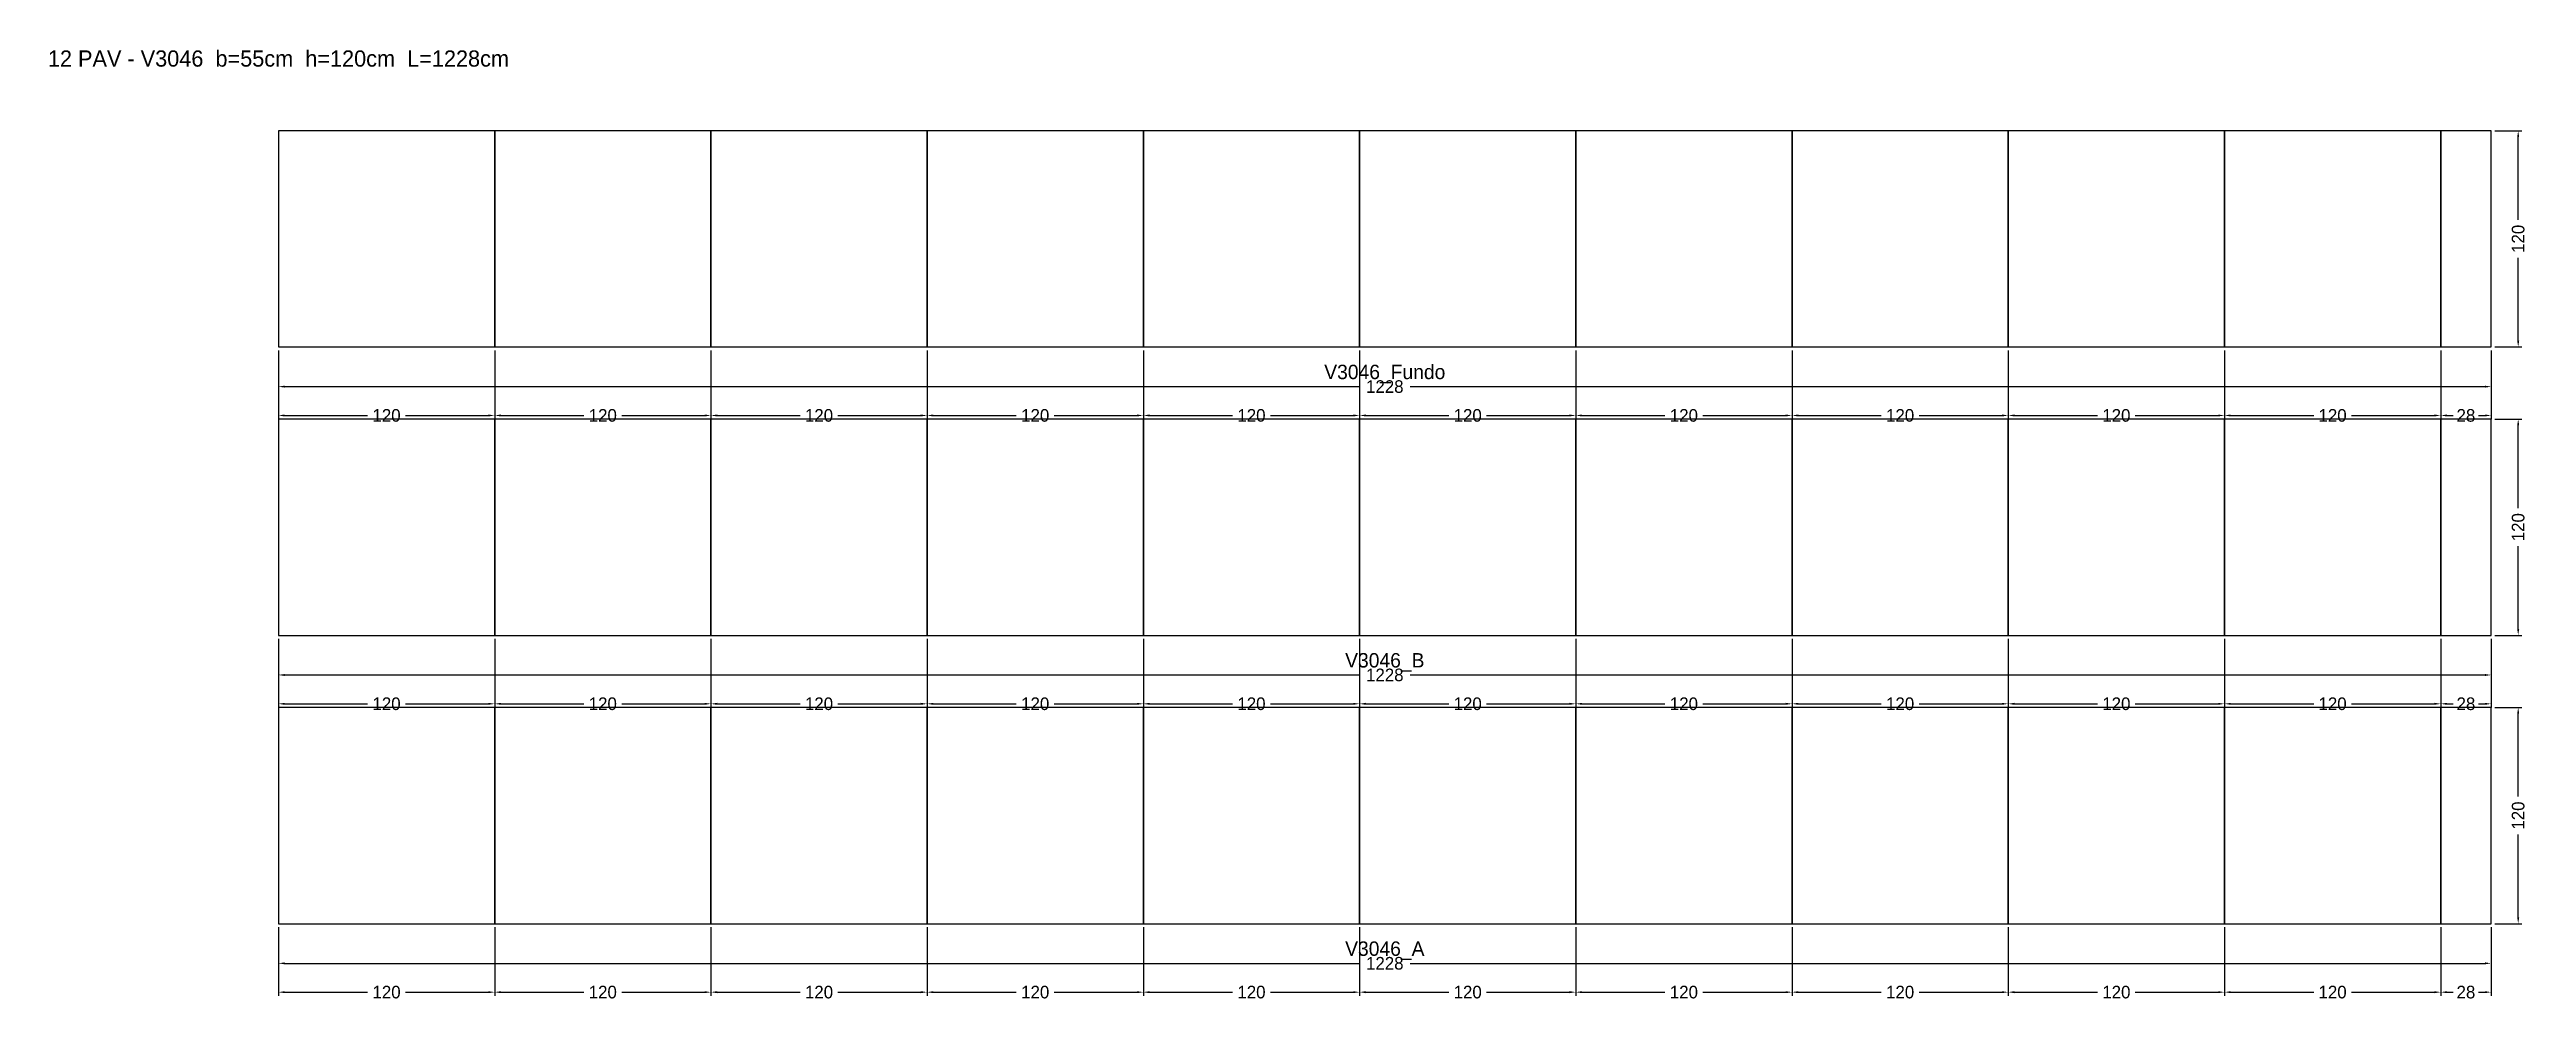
# Model space of a CAD drawing. Header units: metres. Extents: x -127 to 1248, y -43 to 485.
import ezdxf

# ---------------------------------------------------------------- set-up
doc = ezdxf.new("R2010")
doc.units = ezdxf.units.M
for name, color, linetype in [('COTA', 3, 'Continuous'), ('NOMENCLATURA', 2, 'Continuous'), ('Paineis', 7, 'Continuous'), ('Texto Secao', 2, 'Continuous')]:
    doc.layers.add(name, color=color, linetype=linetype)
doc.dimstyles.new('COTA_VIG', dxfattribs={"dimtxt": 7, "dimasz": 3.5, "dimexe": 2, "dimexo": 2, "dimgap": 1.5, "dimtad": 1, "dimdec": 1, "dimcen": 2.5, "dimclrd": 3, "dimclre": 3, "dimclrt": 3, "dimazin": 3, "dimtfac": 1, "dimtmove": 0, "dimatfit": 3})

# ---------------------------------------------------------------- blocks, each defined once
blk = doc.blocks.new('_CLOSEDFILLED')
at = {"color": 0, "linetype": 'BYBLOCK'}
blk.add_solid([(-1, 0.16), (0, 0), (-1, -0.16)], dxfattribs=at)
blk = doc.blocks.new('*D1')
at = {"color": 3}
for p, q in [((0, -2), (0, -24)), ((1228, -2), (1228, -24)), ((3.5, -22), (600, -22)), ((628, -22), (1224.5, -22))]:
    blk.add_line(p, q, dxfattribs=at)
at = {"layer": 'Defpoints'}
for p in [(0, 0), (1228, 0), (0, -22)]:
    blk.add_point(p, dxfattribs=at)
at = {"layer": 'COTA', "color": 3, "xscale": 3.5, "yscale": 3.5, "rotation": 180}
blk.add_blockref('_CLOSEDFILLED', (0, -22), dxfattribs=at)
at = {"layer": 'COTA', "color": 3, "xscale": 3.5, "yscale": 3.5}
blk.add_blockref('_CLOSEDFILLED', (1228, -22), dxfattribs=at)
at = {"layer": 'COTA', "color": 3, "insert": (614, -22), "char_height": 7, "attachment_point": 5}
blk.add_mtext('1228', dxfattribs=at)
blk = doc.blocks.new('*D2')
at = {"color": 3}
for p, q in [((0, -2), (0, -40)), ((120, -2), (120, -40)), ((3.5, -38), (49.5, -38)), ((70.5, -38), (116.5, -38))]:
    blk.add_line(p, q, dxfattribs=at)
at = {"layer": 'Defpoints'}
for p in [(0, 0), (120, 0), (0, -38)]:
    blk.add_point(p, dxfattribs=at)
at = {"layer": 'COTA', "color": 3, "xscale": 3.5, "yscale": 3.5, "rotation": 180}
blk.add_blockref('_CLOSEDFILLED', (0, -38), dxfattribs=at)
at = {"layer": 'COTA', "color": 3, "xscale": 3.5, "yscale": 3.5}
blk.add_blockref('_CLOSEDFILLED', (120, -38), dxfattribs=at)
at = {"layer": 'COTA', "color": 3, "insert": (60, -38), "char_height": 7, "attachment_point": 5}
blk.add_mtext('120', dxfattribs=at)
blk = doc.blocks.new('*D3')
at = {"color": 3}
for p, q in [((120, -2), (120, -40)), ((240, -2), (240, -40)), ((123.5, -38), (169.5, -38)), ((190.5, -38), (236.5, -38))]:
    blk.add_line(p, q, dxfattribs=at)
at = {"layer": 'Defpoints'}
for p in [(120, 0), (240, 0), (120, -38)]:
    blk.add_point(p, dxfattribs=at)
at = {"layer": 'COTA', "color": 3, "xscale": 3.5, "yscale": 3.5, "rotation": 180}
blk.add_blockref('_CLOSEDFILLED', (120, -38), dxfattribs=at)
at = {"layer": 'COTA', "color": 3, "xscale": 3.5, "yscale": 3.5}
blk.add_blockref('_CLOSEDFILLED', (240, -38), dxfattribs=at)
at = {"layer": 'COTA', "color": 3, "insert": (180, -38), "char_height": 7, "attachment_point": 5}
blk.add_mtext('120', dxfattribs=at)
blk = doc.blocks.new('*D4')
at = {"color": 3}
for p, q in [((240, -2), (240, -40)), ((360, -2), (360, -40)), ((243.5, -38), (289.5, -38)), ((310.5, -38), (356.5, -38))]:
    blk.add_line(p, q, dxfattribs=at)
at = {"layer": 'Defpoints'}
for p in [(240, 0), (360, 0), (240, -38)]:
    blk.add_point(p, dxfattribs=at)
at = {"layer": 'COTA', "color": 3, "xscale": 3.5, "yscale": 3.5, "rotation": 180}
blk.add_blockref('_CLOSEDFILLED', (240, -38), dxfattribs=at)
at = {"layer": 'COTA', "color": 3, "xscale": 3.5, "yscale": 3.5}
blk.add_blockref('_CLOSEDFILLED', (360, -38), dxfattribs=at)
at = {"layer": 'COTA', "color": 3, "insert": (300, -38), "char_height": 7, "attachment_point": 5}
blk.add_mtext('120', dxfattribs=at)
blk = doc.blocks.new('*D5')
at = {"color": 3}
for p, q in [((360, -2), (360, -40)), ((480, -2), (480, -40)), ((363.5, -38), (409.5, -38)), ((430.5, -38), (476.5, -38))]:
    blk.add_line(p, q, dxfattribs=at)
at = {"layer": 'Defpoints'}
for p in [(360, 0), (480, 0), (360, -38)]:
    blk.add_point(p, dxfattribs=at)
at = {"layer": 'COTA', "color": 3, "xscale": 3.5, "yscale": 3.5, "rotation": 180}
blk.add_blockref('_CLOSEDFILLED', (360, -38), dxfattribs=at)
at = {"layer": 'COTA', "color": 3, "xscale": 3.5, "yscale": 3.5}
blk.add_blockref('_CLOSEDFILLED', (480, -38), dxfattribs=at)
at = {"layer": 'COTA', "color": 3, "insert": (420, -38), "char_height": 7, "attachment_point": 5}
blk.add_mtext('120', dxfattribs=at)
blk = doc.blocks.new('*D6')
at = {"color": 3}
for p, q in [((480, -2), (480, -40)), ((600, -2), (600, -40)), ((483.5, -38), (529.5, -38)), ((550.5, -38), (596.5, -38))]:
    blk.add_line(p, q, dxfattribs=at)
at = {"layer": 'Defpoints'}
for p in [(480, 0), (600, 0), (480, -38)]:
    blk.add_point(p, dxfattribs=at)
at = {"layer": 'COTA', "color": 3, "xscale": 3.5, "yscale": 3.5, "rotation": 180}
blk.add_blockref('_CLOSEDFILLED', (480, -38), dxfattribs=at)
at = {"layer": 'COTA', "color": 3, "xscale": 3.5, "yscale": 3.5}
blk.add_blockref('_CLOSEDFILLED', (600, -38), dxfattribs=at)
at = {"layer": 'COTA', "color": 3, "insert": (540, -38), "char_height": 7, "attachment_point": 5}
blk.add_mtext('120', dxfattribs=at)
blk = doc.blocks.new('*D7')
at = {"color": 3}
for p, q in [((600, -2), (600, -40)), ((720, -2), (720, -40)), ((603.5, -38), (649.5, -38)), ((670.5, -38), (716.5, -38))]:
    blk.add_line(p, q, dxfattribs=at)
at = {"layer": 'Defpoints'}
for p in [(600, 0), (720, 0), (600, -38)]:
    blk.add_point(p, dxfattribs=at)
at = {"layer": 'COTA', "color": 3, "xscale": 3.5, "yscale": 3.5, "rotation": 180}
blk.add_blockref('_CLOSEDFILLED', (600, -38), dxfattribs=at)
at = {"layer": 'COTA', "color": 3, "xscale": 3.5, "yscale": 3.5}
blk.add_blockref('_CLOSEDFILLED', (720, -38), dxfattribs=at)
at = {"layer": 'COTA', "color": 3, "insert": (660, -38), "char_height": 7, "attachment_point": 5}
blk.add_mtext('120', dxfattribs=at)
blk = doc.blocks.new('*D8')
at = {"color": 3}
for p, q in [((720, -2), (720, -40)), ((840, -2), (840, -40)), ((723.5, -38), (769.5, -38)), ((790.5, -38), (836.5, -38))]:
    blk.add_line(p, q, dxfattribs=at)
at = {"layer": 'Defpoints'}
for p in [(720, 0), (840, 0), (720, -38)]:
    blk.add_point(p, dxfattribs=at)
at = {"layer": 'COTA', "color": 3, "xscale": 3.5, "yscale": 3.5, "rotation": 180}
blk.add_blockref('_CLOSEDFILLED', (720, -38), dxfattribs=at)
at = {"layer": 'COTA', "color": 3, "xscale": 3.5, "yscale": 3.5}
blk.add_blockref('_CLOSEDFILLED', (840, -38), dxfattribs=at)
at = {"layer": 'COTA', "color": 3, "insert": (780, -38), "char_height": 7, "attachment_point": 5}
blk.add_mtext('120', dxfattribs=at)
blk = doc.blocks.new('*D9')
at = {"color": 3}
for p, q in [((840, -2), (840, -40)), ((960, -2), (960, -40)), ((843.5, -38), (889.5, -38)), ((910.5, -38), (956.5, -38))]:
    blk.add_line(p, q, dxfattribs=at)
at = {"layer": 'Defpoints'}
for p in [(840, 0), (960, 0), (840, -38)]:
    blk.add_point(p, dxfattribs=at)
at = {"layer": 'COTA', "color": 3, "xscale": 3.5, "yscale": 3.5, "rotation": 180}
blk.add_blockref('_CLOSEDFILLED', (840, -38), dxfattribs=at)
at = {"layer": 'COTA', "color": 3, "xscale": 3.5, "yscale": 3.5}
blk.add_blockref('_CLOSEDFILLED', (960, -38), dxfattribs=at)
at = {"layer": 'COTA', "color": 3, "insert": (900, -38), "char_height": 7, "attachment_point": 5}
blk.add_mtext('120', dxfattribs=at)
blk = doc.blocks.new('*D10')
at = {"color": 3}
for p, q in [((960, -2), (960, -40)), ((1080, -2), (1080, -40)), ((963.5, -38), (1009.5, -38)), ((1030.5, -38), (1076.5, -38))]:
    blk.add_line(p, q, dxfattribs=at)
at = {"layer": 'Defpoints'}
for p in [(960, 0), (1080, 0), (960, -38)]:
    blk.add_point(p, dxfattribs=at)
at = {"layer": 'COTA', "color": 3, "xscale": 3.5, "yscale": 3.5, "rotation": 180}
blk.add_blockref('_CLOSEDFILLED', (960, -38), dxfattribs=at)
at = {"layer": 'COTA', "color": 3, "xscale": 3.5, "yscale": 3.5}
blk.add_blockref('_CLOSEDFILLED', (1080, -38), dxfattribs=at)
at = {"layer": 'COTA', "color": 3, "insert": (1020, -38), "char_height": 7, "attachment_point": 5}
blk.add_mtext('120', dxfattribs=at)
blk = doc.blocks.new('*D11')
at = {"color": 3}
for p, q in [((1080, -2), (1080, -40)), ((1200, -2), (1200, -40)), ((1083.5, -38), (1129.5, -38)), ((1150.5, -38), (1196.5, -38))]:
    blk.add_line(p, q, dxfattribs=at)
at = {"layer": 'Defpoints'}
for p in [(1080, 0), (1200, 0), (1080, -38)]:
    blk.add_point(p, dxfattribs=at)
at = {"layer": 'COTA', "color": 3, "xscale": 3.5, "yscale": 3.5, "rotation": 180}
blk.add_blockref('_CLOSEDFILLED', (1080, -38), dxfattribs=at)
at = {"layer": 'COTA', "color": 3, "xscale": 3.5, "yscale": 3.5}
blk.add_blockref('_CLOSEDFILLED', (1200, -38), dxfattribs=at)
at = {"layer": 'COTA', "color": 3, "insert": (1140, -38), "char_height": 7, "attachment_point": 5}
blk.add_mtext('120', dxfattribs=at)
blk = doc.blocks.new('*D12')
at = {"color": 3}
for p, q in [((1200, -2), (1200, -40)), ((1228, -2), (1228, -40)), ((1203.5, -38), (1207, -38)), ((1221, -38), (1224.5, -38))]:
    blk.add_line(p, q, dxfattribs=at)
at = {"layer": 'Defpoints'}
for p in [(1200, 0), (1228, 0), (1200, -38)]:
    blk.add_point(p, dxfattribs=at)
at = {"layer": 'COTA', "color": 3, "xscale": 3.5, "yscale": 3.5, "rotation": 180}
blk.add_blockref('_CLOSEDFILLED', (1200, -38), dxfattribs=at)
at = {"layer": 'COTA', "color": 3, "xscale": 3.5, "yscale": 3.5}
blk.add_blockref('_CLOSEDFILLED', (1228, -38), dxfattribs=at)
at = {"layer": 'COTA', "color": 3, "insert": (1214, -38), "char_height": 7, "attachment_point": 5}
blk.add_mtext('28', dxfattribs=at)
blk = doc.blocks.new('*D13')
at = {"color": 3}
for p, q in [((1230, 120), (1245, 120)), ((1243, 70.5), (1243, 116.5)), ((1243, 3.5), (1243, 49.5)), ((1230, 0), (1245, 0))]:
    blk.add_line(p, q, dxfattribs=at)
at = {"layer": 'Defpoints'}
for p in [(1228, 120), (1228, 0), (1243, 0)]:
    blk.add_point(p, dxfattribs=at)
at = {"layer": 'COTA', "color": 3, "xscale": 3.5, "yscale": 3.5}
for p, rotation in [((1243, 120), 90), ((1243, 0), 270)]:
    blk.add_blockref('_CLOSEDFILLED', p, dxfattribs=dict(at, rotation=rotation))
at = {"layer": 'COTA', "color": 3, "insert": (1243, 60), "char_height": 7, "attachment_point": 5, "rotation": 90}
blk.add_mtext('120', dxfattribs=at)
blk = doc.blocks.new('*D14')
at = {"color": 3}
for p, q in [((0, 158), (0, 136)), ((1228, 158), (1228, 136)), ((3.5, 138), (600, 138)), ((628, 138), (1224.5, 138))]:
    blk.add_line(p, q, dxfattribs=at)
at = {"layer": 'Defpoints'}
for p in [(0, 160), (1228, 160), (0, 138)]:
    blk.add_point(p, dxfattribs=at)
at = {"layer": 'COTA', "color": 3, "xscale": 3.5, "yscale": 3.5, "rotation": 180}
blk.add_blockref('_CLOSEDFILLED', (0, 138), dxfattribs=at)
at = {"layer": 'COTA', "color": 3, "xscale": 3.5, "yscale": 3.5}
blk.add_blockref('_CLOSEDFILLED', (1228, 138), dxfattribs=at)
at = {"layer": 'COTA', "color": 3, "insert": (614, 138), "char_height": 7, "attachment_point": 5}
blk.add_mtext('1228', dxfattribs=at)
blk = doc.blocks.new('*D15')
at = {"color": 3}
for p, q in [((0, 158), (0, 120)), ((120, 158), (120, 120)), ((3.5, 122), (49.5, 122)), ((70.5, 122), (116.5, 122))]:
    blk.add_line(p, q, dxfattribs=at)
at = {"layer": 'Defpoints'}
for p in [(0, 160), (120, 160), (0, 122)]:
    blk.add_point(p, dxfattribs=at)
at = {"layer": 'COTA', "color": 3, "xscale": 3.5, "yscale": 3.5, "rotation": 180}
blk.add_blockref('_CLOSEDFILLED', (0, 122), dxfattribs=at)
at = {"layer": 'COTA', "color": 3, "xscale": 3.5, "yscale": 3.5}
blk.add_blockref('_CLOSEDFILLED', (120, 122), dxfattribs=at)
at = {"layer": 'COTA', "color": 3, "insert": (60, 122), "char_height": 7, "attachment_point": 5}
blk.add_mtext('120', dxfattribs=at)
blk = doc.blocks.new('*D16')
at = {"color": 3}
for p, q in [((120, 158), (120, 120)), ((240, 158), (240, 120)), ((123.5, 122), (169.5, 122)), ((190.5, 122), (236.5, 122))]:
    blk.add_line(p, q, dxfattribs=at)
at = {"layer": 'Defpoints'}
for p in [(120, 160), (240, 160), (120, 122)]:
    blk.add_point(p, dxfattribs=at)
at = {"layer": 'COTA', "color": 3, "xscale": 3.5, "yscale": 3.5, "rotation": 180}
blk.add_blockref('_CLOSEDFILLED', (120, 122), dxfattribs=at)
at = {"layer": 'COTA', "color": 3, "xscale": 3.5, "yscale": 3.5}
blk.add_blockref('_CLOSEDFILLED', (240, 122), dxfattribs=at)
at = {"layer": 'COTA', "color": 3, "insert": (180, 122), "char_height": 7, "attachment_point": 5}
blk.add_mtext('120', dxfattribs=at)
blk = doc.blocks.new('*D17')
at = {"color": 3}
for p, q in [((240, 158), (240, 120)), ((360, 158), (360, 120)), ((243.5, 122), (289.5, 122)), ((310.5, 122), (356.5, 122))]:
    blk.add_line(p, q, dxfattribs=at)
at = {"layer": 'Defpoints'}
for p in [(240, 160), (360, 160), (240, 122)]:
    blk.add_point(p, dxfattribs=at)
at = {"layer": 'COTA', "color": 3, "xscale": 3.5, "yscale": 3.5, "rotation": 180}
blk.add_blockref('_CLOSEDFILLED', (240, 122), dxfattribs=at)
at = {"layer": 'COTA', "color": 3, "xscale": 3.5, "yscale": 3.5}
blk.add_blockref('_CLOSEDFILLED', (360, 122), dxfattribs=at)
at = {"layer": 'COTA', "color": 3, "insert": (300, 122), "char_height": 7, "attachment_point": 5}
blk.add_mtext('120', dxfattribs=at)
blk = doc.blocks.new('*D18')
at = {"color": 3}
for p, q in [((360, 158), (360, 120)), ((480, 158), (480, 120)), ((363.5, 122), (409.5, 122)), ((430.5, 122), (476.5, 122))]:
    blk.add_line(p, q, dxfattribs=at)
at = {"layer": 'Defpoints'}
for p in [(360, 160), (480, 160), (360, 122)]:
    blk.add_point(p, dxfattribs=at)
at = {"layer": 'COTA', "color": 3, "xscale": 3.5, "yscale": 3.5, "rotation": 180}
blk.add_blockref('_CLOSEDFILLED', (360, 122), dxfattribs=at)
at = {"layer": 'COTA', "color": 3, "xscale": 3.5, "yscale": 3.5}
blk.add_blockref('_CLOSEDFILLED', (480, 122), dxfattribs=at)
at = {"layer": 'COTA', "color": 3, "insert": (420, 122), "char_height": 7, "attachment_point": 5}
blk.add_mtext('120', dxfattribs=at)
blk = doc.blocks.new('*D19')
at = {"color": 3}
for p, q in [((480, 158), (480, 120)), ((600, 158), (600, 120)), ((483.5, 122), (529.5, 122)), ((550.5, 122), (596.5, 122))]:
    blk.add_line(p, q, dxfattribs=at)
at = {"layer": 'Defpoints'}
for p in [(480, 160), (600, 160), (480, 122)]:
    blk.add_point(p, dxfattribs=at)
at = {"layer": 'COTA', "color": 3, "xscale": 3.5, "yscale": 3.5, "rotation": 180}
blk.add_blockref('_CLOSEDFILLED', (480, 122), dxfattribs=at)
at = {"layer": 'COTA', "color": 3, "xscale": 3.5, "yscale": 3.5}
blk.add_blockref('_CLOSEDFILLED', (600, 122), dxfattribs=at)
at = {"layer": 'COTA', "color": 3, "insert": (540, 122), "char_height": 7, "attachment_point": 5}
blk.add_mtext('120', dxfattribs=at)
blk = doc.blocks.new('*D20')
at = {"color": 3}
for p, q in [((600, 158), (600, 120)), ((720, 158), (720, 120)), ((603.5, 122), (649.5, 122)), ((670.5, 122), (716.5, 122))]:
    blk.add_line(p, q, dxfattribs=at)
at = {"layer": 'Defpoints'}
for p in [(600, 160), (720, 160), (600, 122)]:
    blk.add_point(p, dxfattribs=at)
at = {"layer": 'COTA', "color": 3, "xscale": 3.5, "yscale": 3.5, "rotation": 180}
blk.add_blockref('_CLOSEDFILLED', (600, 122), dxfattribs=at)
at = {"layer": 'COTA', "color": 3, "xscale": 3.5, "yscale": 3.5}
blk.add_blockref('_CLOSEDFILLED', (720, 122), dxfattribs=at)
at = {"layer": 'COTA', "color": 3, "insert": (660, 122), "char_height": 7, "attachment_point": 5}
blk.add_mtext('120', dxfattribs=at)
blk = doc.blocks.new('*D21')
at = {"color": 3}
for p, q in [((720, 158), (720, 120)), ((840, 158), (840, 120)), ((723.5, 122), (769.5, 122)), ((790.5, 122), (836.5, 122))]:
    blk.add_line(p, q, dxfattribs=at)
at = {"layer": 'Defpoints'}
for p in [(720, 160), (840, 160), (720, 122)]:
    blk.add_point(p, dxfattribs=at)
at = {"layer": 'COTA', "color": 3, "xscale": 3.5, "yscale": 3.5, "rotation": 180}
blk.add_blockref('_CLOSEDFILLED', (720, 122), dxfattribs=at)
at = {"layer": 'COTA', "color": 3, "xscale": 3.5, "yscale": 3.5}
blk.add_blockref('_CLOSEDFILLED', (840, 122), dxfattribs=at)
at = {"layer": 'COTA', "color": 3, "insert": (780, 122), "char_height": 7, "attachment_point": 5}
blk.add_mtext('120', dxfattribs=at)
blk = doc.blocks.new('*D22')
at = {"color": 3}
for p, q in [((840, 158), (840, 120)), ((960, 158), (960, 120)), ((843.5, 122), (889.5, 122)), ((910.5, 122), (956.5, 122))]:
    blk.add_line(p, q, dxfattribs=at)
at = {"layer": 'Defpoints'}
for p in [(840, 160), (960, 160), (840, 122)]:
    blk.add_point(p, dxfattribs=at)
at = {"layer": 'COTA', "color": 3, "xscale": 3.5, "yscale": 3.5, "rotation": 180}
blk.add_blockref('_CLOSEDFILLED', (840, 122), dxfattribs=at)
at = {"layer": 'COTA', "color": 3, "xscale": 3.5, "yscale": 3.5}
blk.add_blockref('_CLOSEDFILLED', (960, 122), dxfattribs=at)
at = {"layer": 'COTA', "color": 3, "insert": (900, 122), "char_height": 7, "attachment_point": 5}
blk.add_mtext('120', dxfattribs=at)
blk = doc.blocks.new('*D23')
at = {"color": 3}
for p, q in [((960, 158), (960, 120)), ((1080, 158), (1080, 120)), ((963.5, 122), (1009.5, 122)), ((1030.5, 122), (1076.5, 122))]:
    blk.add_line(p, q, dxfattribs=at)
at = {"layer": 'Defpoints'}
for p in [(960, 160), (1080, 160), (960, 122)]:
    blk.add_point(p, dxfattribs=at)
at = {"layer": 'COTA', "color": 3, "xscale": 3.5, "yscale": 3.5, "rotation": 180}
blk.add_blockref('_CLOSEDFILLED', (960, 122), dxfattribs=at)
at = {"layer": 'COTA', "color": 3, "xscale": 3.5, "yscale": 3.5}
blk.add_blockref('_CLOSEDFILLED', (1080, 122), dxfattribs=at)
at = {"layer": 'COTA', "color": 3, "insert": (1020, 122), "char_height": 7, "attachment_point": 5}
blk.add_mtext('120', dxfattribs=at)
blk = doc.blocks.new('*D24')
at = {"color": 3}
for p, q in [((1080, 158), (1080, 120)), ((1200, 158), (1200, 120)), ((1083.5, 122), (1129.5, 122)), ((1150.5, 122), (1196.5, 122))]:
    blk.add_line(p, q, dxfattribs=at)
at = {"layer": 'Defpoints'}
for p in [(1080, 160), (1200, 160), (1080, 122)]:
    blk.add_point(p, dxfattribs=at)
at = {"layer": 'COTA', "color": 3, "xscale": 3.5, "yscale": 3.5, "rotation": 180}
blk.add_blockref('_CLOSEDFILLED', (1080, 122), dxfattribs=at)
at = {"layer": 'COTA', "color": 3, "xscale": 3.5, "yscale": 3.5}
blk.add_blockref('_CLOSEDFILLED', (1200, 122), dxfattribs=at)
at = {"layer": 'COTA', "color": 3, "insert": (1140, 122), "char_height": 7, "attachment_point": 5}
blk.add_mtext('120', dxfattribs=at)
blk = doc.blocks.new('*D25')
at = {"color": 3}
for p, q in [((1200, 158), (1200, 120)), ((1228, 158), (1228, 120)), ((1203.5, 122), (1207, 122)), ((1221, 122), (1224.5, 122))]:
    blk.add_line(p, q, dxfattribs=at)
at = {"layer": 'Defpoints'}
for p in [(1200, 160), (1228, 160), (1200, 122)]:
    blk.add_point(p, dxfattribs=at)
at = {"layer": 'COTA', "color": 3, "xscale": 3.5, "yscale": 3.5, "rotation": 180}
blk.add_blockref('_CLOSEDFILLED', (1200, 122), dxfattribs=at)
at = {"layer": 'COTA', "color": 3, "xscale": 3.5, "yscale": 3.5}
blk.add_blockref('_CLOSEDFILLED', (1228, 122), dxfattribs=at)
at = {"layer": 'COTA', "color": 3, "insert": (1214, 122), "char_height": 7, "attachment_point": 5}
blk.add_mtext('28', dxfattribs=at)
blk = doc.blocks.new('*D26')
at = {"color": 3}
for p, q in [((1230, 280), (1245, 280)), ((1243, 230.5), (1243, 276.5)), ((1243, 163.5), (1243, 209.5)), ((1230, 160), (1245, 160))]:
    blk.add_line(p, q, dxfattribs=at)
at = {"layer": 'Defpoints'}
for p in [(1228, 280), (1228, 160), (1243, 160)]:
    blk.add_point(p, dxfattribs=at)
at = {"layer": 'COTA', "color": 3, "xscale": 3.5, "yscale": 3.5}
for p, rotation in [((1243, 280), 90), ((1243, 160), 270)]:
    blk.add_blockref('_CLOSEDFILLED', p, dxfattribs=dict(at, rotation=rotation))
at = {"layer": 'COTA', "color": 3, "insert": (1243, 220), "char_height": 7, "attachment_point": 5, "rotation": 90}
blk.add_mtext('120', dxfattribs=at)
blk = doc.blocks.new('*D27')
at = {"color": 3}
for p, q in [((0, 318), (0, 296)), ((1228, 318), (1228, 296)), ((3.5, 298), (600, 298)), ((628, 298), (1224.5, 298))]:
    blk.add_line(p, q, dxfattribs=at)
at = {"layer": 'Defpoints'}
for p in [(0, 320), (1228, 320), (0, 298)]:
    blk.add_point(p, dxfattribs=at)
at = {"layer": 'COTA', "color": 3, "xscale": 3.5, "yscale": 3.5, "rotation": 180}
blk.add_blockref('_CLOSEDFILLED', (0, 298), dxfattribs=at)
at = {"layer": 'COTA', "color": 3, "xscale": 3.5, "yscale": 3.5}
blk.add_blockref('_CLOSEDFILLED', (1228, 298), dxfattribs=at)
at = {"layer": 'COTA', "color": 3, "insert": (614, 298), "char_height": 7, "attachment_point": 5}
blk.add_mtext('1228', dxfattribs=at)
blk = doc.blocks.new('*D28')
at = {"color": 3}
for p, q in [((0, 318), (0, 280)), ((120, 318), (120, 280)), ((3.5, 282), (49.5, 282)), ((70.5, 282), (116.5, 282))]:
    blk.add_line(p, q, dxfattribs=at)
at = {"layer": 'Defpoints'}
for p in [(0, 320), (120, 320), (0, 282)]:
    blk.add_point(p, dxfattribs=at)
at = {"layer": 'COTA', "color": 3, "xscale": 3.5, "yscale": 3.5, "rotation": 180}
blk.add_blockref('_CLOSEDFILLED', (0, 282), dxfattribs=at)
at = {"layer": 'COTA', "color": 3, "xscale": 3.5, "yscale": 3.5}
blk.add_blockref('_CLOSEDFILLED', (120, 282), dxfattribs=at)
at = {"layer": 'COTA', "color": 3, "insert": (60, 282), "char_height": 7, "attachment_point": 5}
blk.add_mtext('120', dxfattribs=at)
blk = doc.blocks.new('*D29')
at = {"color": 3}
for p, q in [((120, 318), (120, 280)), ((240, 318), (240, 280)), ((123.5, 282), (169.5, 282)), ((190.5, 282), (236.5, 282))]:
    blk.add_line(p, q, dxfattribs=at)
at = {"layer": 'Defpoints'}
for p in [(120, 320), (240, 320), (120, 282)]:
    blk.add_point(p, dxfattribs=at)
at = {"layer": 'COTA', "color": 3, "xscale": 3.5, "yscale": 3.5, "rotation": 180}
blk.add_blockref('_CLOSEDFILLED', (120, 282), dxfattribs=at)
at = {"layer": 'COTA', "color": 3, "xscale": 3.5, "yscale": 3.5}
blk.add_blockref('_CLOSEDFILLED', (240, 282), dxfattribs=at)
at = {"layer": 'COTA', "color": 3, "insert": (180, 282), "char_height": 7, "attachment_point": 5}
blk.add_mtext('120', dxfattribs=at)
blk = doc.blocks.new('*D30')
at = {"color": 3}
for p, q in [((240, 318), (240, 280)), ((360, 318), (360, 280)), ((243.5, 282), (289.5, 282)), ((310.5, 282), (356.5, 282))]:
    blk.add_line(p, q, dxfattribs=at)
at = {"layer": 'Defpoints'}
for p in [(240, 320), (360, 320), (240, 282)]:
    blk.add_point(p, dxfattribs=at)
at = {"layer": 'COTA', "color": 3, "xscale": 3.5, "yscale": 3.5, "rotation": 180}
blk.add_blockref('_CLOSEDFILLED', (240, 282), dxfattribs=at)
at = {"layer": 'COTA', "color": 3, "xscale": 3.5, "yscale": 3.5}
blk.add_blockref('_CLOSEDFILLED', (360, 282), dxfattribs=at)
at = {"layer": 'COTA', "color": 3, "insert": (300, 282), "char_height": 7, "attachment_point": 5}
blk.add_mtext('120', dxfattribs=at)
blk = doc.blocks.new('*D31')
at = {"color": 3}
for p, q in [((360, 318), (360, 280)), ((480, 318), (480, 280)), ((363.5, 282), (409.5, 282)), ((430.5, 282), (476.5, 282))]:
    blk.add_line(p, q, dxfattribs=at)
at = {"layer": 'Defpoints'}
for p in [(360, 320), (480, 320), (360, 282)]:
    blk.add_point(p, dxfattribs=at)
at = {"layer": 'COTA', "color": 3, "xscale": 3.5, "yscale": 3.5, "rotation": 180}
blk.add_blockref('_CLOSEDFILLED', (360, 282), dxfattribs=at)
at = {"layer": 'COTA', "color": 3, "xscale": 3.5, "yscale": 3.5}
blk.add_blockref('_CLOSEDFILLED', (480, 282), dxfattribs=at)
at = {"layer": 'COTA', "color": 3, "insert": (420, 282), "char_height": 7, "attachment_point": 5}
blk.add_mtext('120', dxfattribs=at)
blk = doc.blocks.new('*D32')
at = {"color": 3}
for p, q in [((480, 318), (480, 280)), ((600, 318), (600, 280)), ((483.5, 282), (529.5, 282)), ((550.5, 282), (596.5, 282))]:
    blk.add_line(p, q, dxfattribs=at)
at = {"layer": 'Defpoints'}
for p in [(480, 320), (600, 320), (480, 282)]:
    blk.add_point(p, dxfattribs=at)
at = {"layer": 'COTA', "color": 3, "xscale": 3.5, "yscale": 3.5, "rotation": 180}
blk.add_blockref('_CLOSEDFILLED', (480, 282), dxfattribs=at)
at = {"layer": 'COTA', "color": 3, "xscale": 3.5, "yscale": 3.5}
blk.add_blockref('_CLOSEDFILLED', (600, 282), dxfattribs=at)
at = {"layer": 'COTA', "color": 3, "insert": (540, 282), "char_height": 7, "attachment_point": 5}
blk.add_mtext('120', dxfattribs=at)
blk = doc.blocks.new('*D33')
at = {"color": 3}
for p, q in [((600, 318), (600, 280)), ((720, 318), (720, 280)), ((603.5, 282), (649.5, 282)), ((670.5, 282), (716.5, 282))]:
    blk.add_line(p, q, dxfattribs=at)
at = {"layer": 'Defpoints'}
for p in [(600, 320), (720, 320), (600, 282)]:
    blk.add_point(p, dxfattribs=at)
at = {"layer": 'COTA', "color": 3, "xscale": 3.5, "yscale": 3.5, "rotation": 180}
blk.add_blockref('_CLOSEDFILLED', (600, 282), dxfattribs=at)
at = {"layer": 'COTA', "color": 3, "xscale": 3.5, "yscale": 3.5}
blk.add_blockref('_CLOSEDFILLED', (720, 282), dxfattribs=at)
at = {"layer": 'COTA', "color": 3, "insert": (660, 282), "char_height": 7, "attachment_point": 5}
blk.add_mtext('120', dxfattribs=at)
blk = doc.blocks.new('*D34')
at = {"color": 3}
for p, q in [((720, 318), (720, 280)), ((840, 318), (840, 280)), ((723.5, 282), (769.5, 282)), ((790.5, 282), (836.5, 282))]:
    blk.add_line(p, q, dxfattribs=at)
at = {"layer": 'Defpoints'}
for p in [(720, 320), (840, 320), (720, 282)]:
    blk.add_point(p, dxfattribs=at)
at = {"layer": 'COTA', "color": 3, "xscale": 3.5, "yscale": 3.5, "rotation": 180}
blk.add_blockref('_CLOSEDFILLED', (720, 282), dxfattribs=at)
at = {"layer": 'COTA', "color": 3, "xscale": 3.5, "yscale": 3.5}
blk.add_blockref('_CLOSEDFILLED', (840, 282), dxfattribs=at)
at = {"layer": 'COTA', "color": 3, "insert": (780, 282), "char_height": 7, "attachment_point": 5}
blk.add_mtext('120', dxfattribs=at)
blk = doc.blocks.new('*D35')
at = {"color": 3}
for p, q in [((840, 318), (840, 280)), ((960, 318), (960, 280)), ((843.5, 282), (889.5, 282)), ((910.5, 282), (956.5, 282))]:
    blk.add_line(p, q, dxfattribs=at)
at = {"layer": 'Defpoints'}
for p in [(840, 320), (960, 320), (840, 282)]:
    blk.add_point(p, dxfattribs=at)
at = {"layer": 'COTA', "color": 3, "xscale": 3.5, "yscale": 3.5, "rotation": 180}
blk.add_blockref('_CLOSEDFILLED', (840, 282), dxfattribs=at)
at = {"layer": 'COTA', "color": 3, "xscale": 3.5, "yscale": 3.5}
blk.add_blockref('_CLOSEDFILLED', (960, 282), dxfattribs=at)
at = {"layer": 'COTA', "color": 3, "insert": (900, 282), "char_height": 7, "attachment_point": 5}
blk.add_mtext('120', dxfattribs=at)
blk = doc.blocks.new('*D36')
at = {"color": 3}
for p, q in [((960, 318), (960, 280)), ((1080, 318), (1080, 280)), ((963.5, 282), (1009.5, 282)), ((1030.5, 282), (1076.5, 282))]:
    blk.add_line(p, q, dxfattribs=at)
at = {"layer": 'Defpoints'}
for p in [(960, 320), (1080, 320), (960, 282)]:
    blk.add_point(p, dxfattribs=at)
at = {"layer": 'COTA', "color": 3, "xscale": 3.5, "yscale": 3.5, "rotation": 180}
blk.add_blockref('_CLOSEDFILLED', (960, 282), dxfattribs=at)
at = {"layer": 'COTA', "color": 3, "xscale": 3.5, "yscale": 3.5}
blk.add_blockref('_CLOSEDFILLED', (1080, 282), dxfattribs=at)
at = {"layer": 'COTA', "color": 3, "insert": (1020, 282), "char_height": 7, "attachment_point": 5}
blk.add_mtext('120', dxfattribs=at)
blk = doc.blocks.new('*D37')
at = {"color": 3}
for p, q in [((1080, 318), (1080, 280)), ((1200, 318), (1200, 280)), ((1083.5, 282), (1129.5, 282)), ((1150.5, 282), (1196.5, 282))]:
    blk.add_line(p, q, dxfattribs=at)
at = {"layer": 'Defpoints'}
for p in [(1080, 320), (1200, 320), (1080, 282)]:
    blk.add_point(p, dxfattribs=at)
at = {"layer": 'COTA', "color": 3, "xscale": 3.5, "yscale": 3.5, "rotation": 180}
blk.add_blockref('_CLOSEDFILLED', (1080, 282), dxfattribs=at)
at = {"layer": 'COTA', "color": 3, "xscale": 3.5, "yscale": 3.5}
blk.add_blockref('_CLOSEDFILLED', (1200, 282), dxfattribs=at)
at = {"layer": 'COTA', "color": 3, "insert": (1140, 282), "char_height": 7, "attachment_point": 5}
blk.add_mtext('120', dxfattribs=at)
blk = doc.blocks.new('*D38')
at = {"color": 3}
for p, q in [((1200, 318), (1200, 280)), ((1228, 318), (1228, 280)), ((1203.5, 282), (1207, 282)), ((1221, 282), (1224.5, 282))]:
    blk.add_line(p, q, dxfattribs=at)
at = {"layer": 'Defpoints'}
for p in [(1200, 320), (1228, 320), (1200, 282)]:
    blk.add_point(p, dxfattribs=at)
at = {"layer": 'COTA', "color": 3, "xscale": 3.5, "yscale": 3.5, "rotation": 180}
blk.add_blockref('_CLOSEDFILLED', (1200, 282), dxfattribs=at)
at = {"layer": 'COTA', "color": 3, "xscale": 3.5, "yscale": 3.5}
blk.add_blockref('_CLOSEDFILLED', (1228, 282), dxfattribs=at)
at = {"layer": 'COTA', "color": 3, "insert": (1214, 282), "char_height": 7, "attachment_point": 5}
blk.add_mtext('28', dxfattribs=at)
blk = doc.blocks.new('*D39')
at = {"color": 3}
for p, q in [((1230, 440), (1245, 440)), ((1243, 390.5), (1243, 436.5)), ((1243, 323.5), (1243, 369.5)), ((1230, 320), (1245, 320))]:
    blk.add_line(p, q, dxfattribs=at)
at = {"layer": 'Defpoints'}
for p in [(1228, 440), (1228, 320), (1243, 320)]:
    blk.add_point(p, dxfattribs=at)
at = {"layer": 'COTA', "color": 3, "xscale": 3.5, "yscale": 3.5}
for p, rotation in [((1243, 440), 90), ((1243, 320), 270)]:
    blk.add_blockref('_CLOSEDFILLED', p, dxfattribs=dict(at, rotation=rotation))
at = {"layer": 'COTA', "color": 3, "insert": (1243, 380), "char_height": 7, "attachment_point": 5, "rotation": 90}
blk.add_mtext('120', dxfattribs=at)

msp = doc.modelspace()

# ---------------------------------------------------------------- linework, layer by layer
at = {"layer": 'Paineis'}
for points in [[(0, 320), (120, 320), (120, 440), (0, 440)], [(120, 320), (240, 320), (240, 440), (120, 440)], [(240, 320), (360, 320), (360, 440), (240, 440)], [(360, 320), (480, 320), (480, 440), (360, 440)], [(480, 320), (600, 320), (600, 440), (480, 440)], [(600, 320), (720, 320), (720, 440), (600, 440)], [(720, 320), (840, 320), (840, 440), (720, 440)], [(840, 320), (960, 320), (960, 440), (840, 440)], [(960, 320), (1080, 320), (1080, 440), (960, 440)], [(1080, 320), (1200, 320), (1200, 440), (1080, 440)], [(1200, 320), (1228, 320), (1228, 440), (1200, 440)], [(0, 160), (120, 160), (120, 280), (0, 280)], [(120, 160), (240, 160), (240, 280), (120, 280)], [(240, 160), (360, 160), (360, 280), (240, 280)], [(360, 160), (480, 160), (480, 280), (360, 280)], [(480, 160), (600, 160), (600, 280), (480, 280)], [(600, 160), (720, 160), (720, 280), (600, 280)], [(720, 160), (840, 160), (840, 280), (720, 280)], [(840, 160), (960, 160), (960, 280), (840, 280)], [(960, 160), (1080, 160), (1080, 280), (960, 280)], [(1080, 160), (1200, 160), (1200, 280), (1080, 280)], [(1200, 160), (1228, 160), (1228, 280), (1200, 280)], [(0, 0), (120, 0), (120, 120), (0, 120)], [(120, 0), (240, 0), (240, 120), (120, 120)], [(240, 0), (360, 0), (360, 120), (240, 120)], [(360, 0), (480, 0), (480, 120), (360, 120)], [(480, 0), (600, 0), (600, 120), (480, 120)], [(600, 0), (720, 0), (720, 120), (600, 120)], [(720, 0), (840, 0), (840, 120), (720, 120)], [(840, 0), (960, 0), (960, 120), (840, 120)], [(960, 0), (1080, 0), (1080, 120), (960, 120)], [(1080, 0), (1200, 0), (1200, 120), (1080, 120)], [(1200, 0), (1228, 0), (1228, 120), (1200, 120)]]:
    msp.add_lwpolyline(points, close=True, dxfattribs=at)

# ---------------------------------------------------------------- texts
at = {"layer": 'NOMENCLATURA', "insert": (0, 480), "char_height": 9, "width": 1248, "attachment_point": 5}
msp.add_mtext('12 PAV - V3046  b=55cm  h=120cm  L=1228cm', dxfattribs=at)
at = {"layer": 'Texto Secao', "char_height": 8, "width": 1248, "attachment_point": 5}
for s, insert in [('V3046_Fundo', (614, 305)), ('V3046_B', (614, 145)), ('V3046_A', (614, -15))]:
    msp.add_mtext(s, dxfattribs=dict(at, insert=insert))

# ---------------------------------------------------------------- dimensions: what is measured, and where the dimension line sits
at = {"layer": 'COTA'}
for base, p1, p2, picture, middle in [((1243, 320), (1228, 320), (1228, 440), '*D39', (1243, 380)), ((1243, 160), (1228, 160), (1228, 280), '*D26', (1243, 220)), ((1243, 0), (1228, 0), (1228, 120), '*D13', (1243, 60))]:
    dim = msp.add_linear_dim(base=base, p1=p1, p2=p2, angle=90, dimstyle='COTA_VIG', dxfattribs=at)
    dim.commit()
    dim.dimension.update_dxf_attribs({"geometry": picture, "text_midpoint": middle})
for base, p1, p2, picture, middle in [((0, 298), (0, 320), (1228, 320), '*D27', (614, 298)), ((0, 282), (0, 320), (120, 320), '*D28', (60, 282)), ((120, 282), (120, 320), (240, 320), '*D29', (180, 282)), ((240, 282), (240, 320), (360, 320), '*D30', (300, 282)), ((360, 282), (360, 320), (480, 320), '*D31', (420, 282)), ((480, 282), (480, 320), (600, 320), '*D32', (540, 282)), ((600, 282), (600, 320), (720, 320), '*D33', (660, 282)), ((720, 282), (720, 320), (840, 320), '*D34', (780, 282)), ((840, 282), (840, 320), (960, 320), '*D35', (900, 282)), ((960, 282), (960, 320), (1080, 320), '*D36', (1020, 282)), ((1080, 282), (1080, 320), (1200, 320), '*D37', (1140, 282)), ((1200, 282), (1200, 320), (1228, 320), '*D38', (1214, 282)), ((0, 138), (0, 160), (1228, 160), '*D14', (614, 138)), ((0, 122), (0, 160), (120, 160), '*D15', (60, 122)), ((120, 122), (120, 160), (240, 160), '*D16', (180, 122)), ((240, 122), (240, 160), (360, 160), '*D17', (300, 122)), ((360, 122), (360, 160), (480, 160), '*D18', (420, 122)), ((480, 122), (480, 160), (600, 160), '*D19', (540, 122)), ((600, 122), (600, 160), (720, 160), '*D20', (660, 122)), ((720, 122), (720, 160), (840, 160), '*D21', (780, 122)), ((840, 122), (840, 160), (960, 160), '*D22', (900, 122)), ((960, 122), (960, 160), (1080, 160), '*D23', (1020, 122)), ((1080, 122), (1080, 160), (1200, 160), '*D24', (1140, 122)), ((1200, 122), (1200, 160), (1228, 160), '*D25', (1214, 122)), ((0, -22), (0, 0), (1228, 0), '*D1', (614, -22)), ((0, -38), (0, 0), (120, 0), '*D2', (60, -38)), ((120, -38), (120, 0), (240, 0), '*D3', (180, -38)), ((240, -38), (240, 0), (360, 0), '*D4', (300, -38)), ((360, -38), (360, 0), (480, 0), '*D5', (420, -38)), ((480, -38), (480, 0), (600, 0), '*D6', (540, -38)), ((600, -38), (600, 0), (720, 0), '*D7', (660, -38)), ((720, -38), (720, 0), (840, 0), '*D8', (780, -38)), ((840, -38), (840, 0), (960, 0), '*D9', (900, -38)), ((960, -38), (960, 0), (1080, 0), '*D10', (1020, -38)), ((1080, -38), (1080, 0), (1200, 0), '*D11', (1140, -38)), ((1200, -38), (1200, 0), (1228, 0), '*D12', (1214, -38))]:
    dim = msp.add_linear_dim(base=base, p1=p1, p2=p2, dimstyle='COTA_VIG', dxfattribs=at)
    dim.commit()
    dim.dimension.update_dxf_attribs({"geometry": picture, "text_midpoint": middle})

doc.saveas('drawing.dxf')
